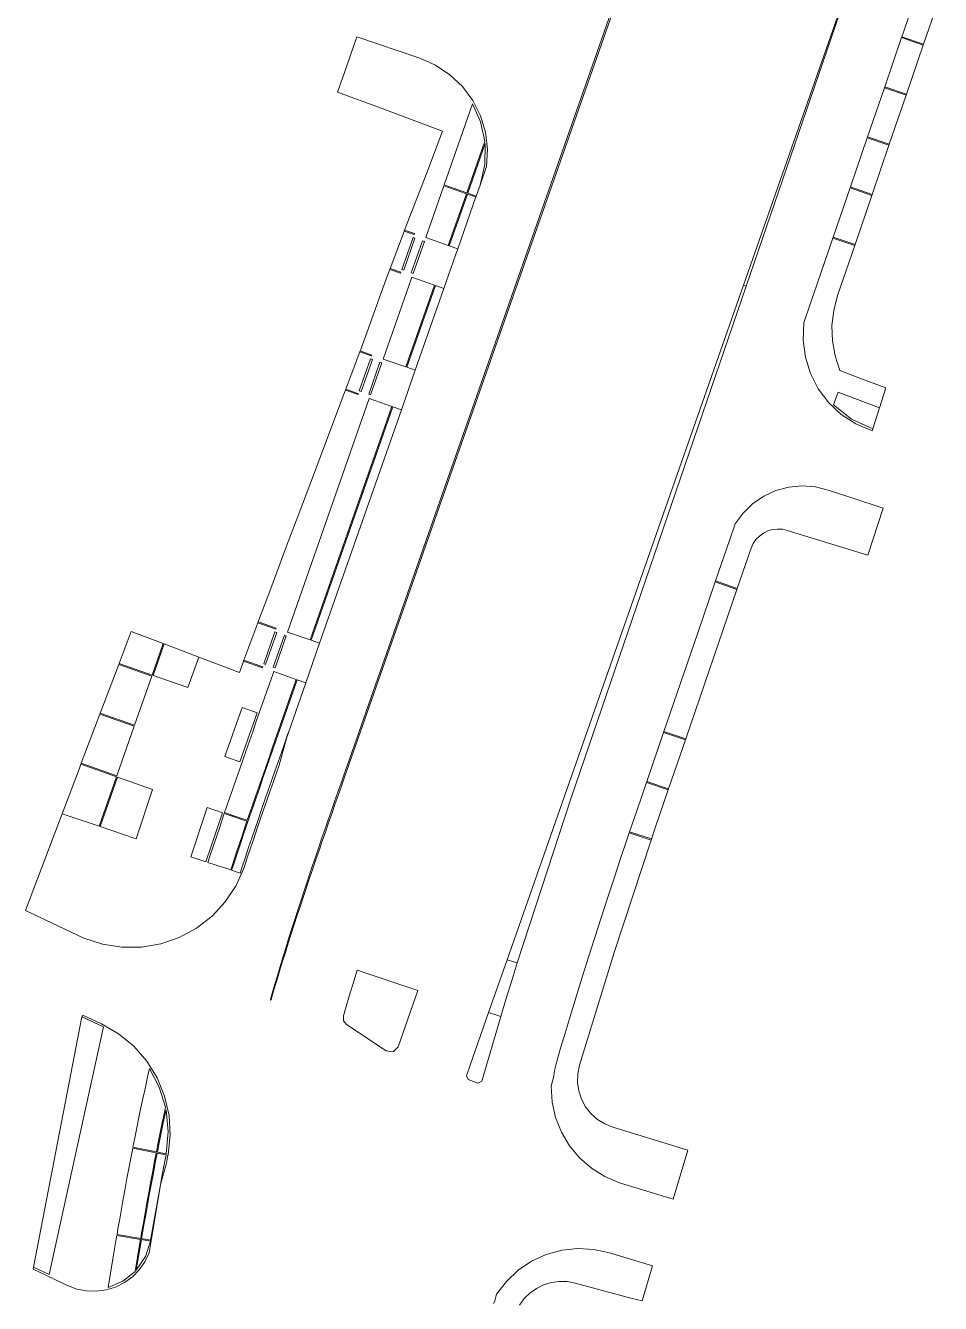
# Model space of a CAD drawing. Header units: metres. Extents: x 105146 to 106170, y 111783 to 118163.
# Drawn here: x 105844.2 to 105935.8, y 114526.8 to 114654.7 of the extents above; entities that cross this region are included whole.
import ezdxf

# ---------------------------------------------------------------- set-up
doc = ezdxf.new("R2010")
doc.units = ezdxf.units.M
doc.layers.add('20-EP-ZONA-DURA', color=253, linetype='CONTINUOUS', lineweight=13)
doc.layers.add('20-EP-ZONA-VERDE', color=84, linetype='CONTINUOUS', lineweight=13)

msp = doc.modelspace()

# ---------------------------------------------------------------- linework, layer by layer
at = {"layer": '20-EP-ZONA-DURA'}
for points in [[(105918.0812, 114699.1033), (105876.1418, 114579.4593), (105875.8214, 114578.5455), (105875.5009, 114577.6308), (105875.1807, 114576.7155), (105874.8607, 114575.7992), (105874.5412, 114574.8822), (105874.223, 114573.966), (105873.9049, 114573.0472), (105873.588, 114572.1276), (105873.2721, 114571.2067), (105872.9574, 114570.2845), (105872.6443, 114569.3611), (105872.3346, 114568.4413), (105872.3329, 114568.4365), (105872.3242, 114568.4081), (105872.0234, 114567.5107), (105871.7158, 114566.5835), (105871.4104, 114565.6545), (105871.1075, 114564.7244), (105870.8069, 114563.7926), (105870.5093, 114562.8592), (105870.2145, 114561.9241), (105869.9075, 114560.9383), (105869.6342, 114560.0489), (105869.3492, 114559.1087), (105869.068, 114558.1665), (105868.7903, 114557.2226), (105868.7726, 114557.161), (105868.7676, 114557.1484), (105868.7652, 114557.1444), (105868.7618, 114557.1405), (105868.758, 114557.1374), (105868.7538, 114557.1351), (105868.7468, 114557.1331), (105868.7468, 114557.1331), (105868.7387, 114557.1329), (105868.7321, 114557.1344), (105868.727, 114557.1372), (105868.7233, 114557.2014), (105868.8704, 114557.7192), (105869.1389, 114558.6479), (105869.4115, 114559.5757), (105869.6882, 114560.5021), (105869.9686, 114561.4276), (105870.2526, 114562.3519), (105870.54, 114563.2752), (105870.8308, 114564.1975), (105871.1244, 114565.1189), (105871.4212, 114566.0395), (105871.7204, 114566.9591), (105872.0224, 114567.878), (105872.3269, 114568.7959), (105872.6335, 114569.7135), (105872.9422, 114570.6301), (105873.2527, 114571.5464), (105873.5648, 114572.462), (105873.8787, 114573.3771), (105874.1938, 114574.2919), (105874.5101, 114575.206), (105874.8274, 114576.12), (105875.1458, 114577.0339), (105875.4647, 114577.9474), (105875.7841, 114578.8609), (105876.1039, 114579.774), (105876.4239, 114580.6874), (105911.3919, 114680.4896)], [(105891.0543, 114526.7812), (105891.1766, 114527.0106), (105891.188, 114527.0363), (105891.1936, 114527.054), (105891.3676, 114527.7179), (105892.3503, 114528.9972), (105893.5259, 114530.1018), (105894.8638, 114531.0029), (105896.3292, 114531.6773), (105897.8839, 114532.1072), (105899.4876, 114532.2816), (105901.0984, 114532.1958), (105902.6745, 114531.8521), (105906.99, 114530.5383), (105906.99, 114530.5383), (105905.9243, 114527.0377), (105904.8041, 114527.3265), (105899.2195, 114528.8303), (105898.4326, 114528.9759), (105897.6326, 114528.994), (105896.84, 114528.8843), (105896.075, 114528.6496), (105895.3572, 114528.2958), (105894.7051, 114527.8321), (105894.1353, 114527.2702), (105893.6624, 114526.6247)]]:
    msp.add_lwpolyline(points, dxfattribs=at)
for points in [[(105930.1116, 114668.7315), (105916.3641, 114628.6065), (105916.0809, 114628.7057), (105930.1116, 114668.7315)], [(105935.8085, 114657.7457), (105934.1249, 114652.8316), (105931.9469, 114653.5717), (105933.6317, 114658.4911), (105935.8085, 114657.7457)], [(105877.7068, 114622.1185), (105877.6737, 114622.0241), (105878.8431, 114621.6145), (105878.8761, 114621.7089), (105877.7068, 114622.1185), (105877.7571, 114622.2523), (105880.2835, 114629.2327), (105880.6725, 114630.2697), (105881.7439, 114629.8943), (105881.7771, 114629.9885), (105880.7076, 114630.3633), (105882.0941, 114634.0595), (105882.1134, 114634.1091), (105883.0997, 114633.7635), (105883.1327, 114633.8579), (105882.1496, 114634.2024), (105884.3841, 114639.9595), (105885.9531, 114644.1201), (105879.7957, 114646.4263), (105875.4419, 114648.0093), (105876.0899, 114649.8759), (105877.3715, 114653.5661), (105883.6841, 114651.4143), (105885.2599, 114650.7205), (105886.6934, 114649.7667), (105887.9419, 114648.5811), (105888.9686, 114647.199), (105889.743, 114645.6611), (105890.2421, 114644.0133), (105890.4512, 114642.3043), (105890.3639, 114640.5847), (105889.7065, 114638.7085), (105890.1861, 114640.7657), (105890.2137, 114642.8779), (105888.4763, 114637.9195), (105889.3257, 114637.6219), (105889.2927, 114637.5275), (105888.4433, 114637.8251), (105886.6247, 114632.6345), (105887.4739, 114632.3369), (105887.248, 114631.6913), (105886.0851, 114628.3731), (105885.2359, 114628.6707), (105882.3679, 114620.4855), (105883.2173, 114620.1877), (105881.8285, 114616.2241), (105881.8262, 114616.2259), (105880.9773, 114616.5243), (105878.308, 114608.8982), (105872.7925, 114593.1565), (105873.6419, 114592.8589), (105872.2531, 114588.8951), (105871.4037, 114589.1927), (105869.6297, 114584.1291), (105869.2985, 114583.1841), (105868.9673, 114582.2377), (105868.6357, 114581.2899), (105868.3043, 114580.3407), (105867.9733, 114579.3899), (105867.6439, 114578.4413), (105867.3141, 114577.4879), (105866.9851, 114576.5329), (105866.6569, 114575.5759), (105866.3301, 114574.6173), (105866.0043, 114573.6567), (105865.6803, 114572.6941), (105865.3579, 114571.7295), (105865.0375, 114570.7629), (105864.8323, 114570.1383), (105865.6863, 114569.8527), (105865.8921, 114570.4807), (105866.2119, 114571.4453), (105866.5337, 114572.4079), (105866.8571, 114573.3687), (105867.1821, 114574.3275), (105867.5085, 114575.2847), (105867.8361, 114576.2403), (105868.1647, 114577.1943), (105868.4943, 114578.1467), (105868.8235, 114579.0949), (105869.1545, 114580.0449), (105869.4855, 114580.9935), (105869.8169, 114581.9407), (105870.1481, 114582.8867), (105870.4752, 114583.8204), (105869.5806, 114580.659), (105869.3431, 114579.9789), (105869.0125, 114579.0291), (105868.6833, 114578.0811), (105868.4217, 114577.325), (105868.3539, 114577.1291), (105868.0253, 114576.1753), (105867.6977, 114575.2201), (105867.3715, 114574.2631), (105867.0465, 114573.3047), (105866.7231, 114572.3443), (105866.4017, 114571.3821), (105866.0821, 114570.4181), (105865.2821, 114568.6264), (105864.2009, 114566.989), (105862.8674, 114565.5495), (105861.3173, 114564.3465), (105859.5919, 114563.4121), (105857.7373, 114562.7712), (105855.8031, 114562.441), (105853.8409, 114562.4303), (105851.9032, 114562.7393), (105850.0418, 114563.3599), (105844.1969, 114566.1291), (105846.9687, 114573.4067), (105847.8645, 114575.7789), (105851.5719, 114574.5411), (105853.3103, 114579.5031), (105849.7435, 114580.7527), (105849.779, 114580.8463), (105853.3435, 114579.5975), (105855.0825, 114584.5611), (105851.6441, 114585.7659), (105851.6795, 114585.8593), (105855.1157, 114584.6555), (105856.8423, 114589.5835), (105853.5313, 114590.7435), (105853.5668, 114590.8371), (105856.8753, 114589.6779), (105857.9779, 114592.8244), (105858.0714, 114592.7892), (105856.9697, 114589.6449), (105860.4615, 114588.4213), (105861.5335, 114591.4862), (105865.6093, 114589.9523), (105865.9241, 114590.7857), (105866.0317, 114591.0745), (105867.9119, 114590.4161), (105867.9449, 114590.5107), (105866.0667, 114591.1681), (105867.4645, 114594.9173), (105869.2677, 114594.2855), (105869.3007, 114594.3799), (105867.4994, 114595.0109), (105867.6345, 114595.3733), (105867.8615, 114595.9717), (105868.7639, 114598.3525), (105870.3555, 114602.6755), (105871.7139, 114606.2541), (105873.3221, 114610.4815), (105876.1761, 114618.0471), (105876.2284, 114618.1863), (105877.4873, 114617.7451), (105877.5203, 114617.8395), (105876.2636, 114618.2799), (105877.7068, 114622.1185)], [(105934.0907, 114652.7317), (105932.4071, 114647.8177), (105930.229, 114648.5577), (105931.9139, 114653.4773), (105934.0907, 114652.7317)], [(105932.3729, 114647.7179), (105930.6893, 114642.8038), (105928.5112, 114643.5439), (105930.1961, 114648.4633), (105932.3729, 114647.7179)], [(105886.1169, 114638.7461), (105888.3821, 114637.9525), (105890.1889, 114643.1095), (105889.7589, 114645.0358), (105888.9517, 114646.8369), (105886.1169, 114638.7461)], [(105930.6551, 114642.7039), (105928.9715, 114637.79), (105926.7933, 114638.5301), (105928.4781, 114643.4495), (105930.6551, 114642.7039)], [(105884.2653, 114633.4611), (105886.5303, 114632.6675), (105888.3489, 114637.8581), (105886.0839, 114638.6517), (105884.2653, 114633.4611)], [(105928.9372, 114637.6901), (105927.2536, 114632.7762), (105925.0754, 114633.5161), (105926.7603, 114638.4355), (105928.9372, 114637.6901)], [(105882.0649, 114630.2055), (105883.1893, 114633.4143), (105883.0005, 114633.4805), (105881.8763, 114630.2717), (105882.0649, 114630.2055)], [(105883.0087, 114629.8749), (105884.1329, 114633.0837), (105883.9443, 114633.1497), (105882.8199, 114629.9411), (105883.0087, 114629.8749)], [(105929.0339, 114614.3087), (105929.7099, 114616.4337), (105925.5671, 114617.9901), (105925.0889, 114616.7339), (105926.9161, 114615.2849), (105929.0339, 114614.3087), (105928.9725, 114614.117), (105928.9032, 114614.1409), (105927.3198, 114614.8221), (105925.877, 114615.7652), (105924.6175, 114616.942), (105923.5788, 114618.3176), (105922.7918, 114619.8512), (105922.2799, 114621.4971), (105922.0583, 114623.2065), (105922.1335, 114624.9286), (105922.7779, 114626.8095), (105924.2011, 114630.9634), (105925.0425, 114633.4217), (105927.2194, 114632.6761), (105925.5015, 114627.6623), (105925.1171, 114626.1802), (105924.9485, 114624.6584), (105924.9991, 114623.1281), (105925.2681, 114621.6207), (105925.7497, 114620.1673), (105927.9125, 114619.3433), (105930.3511, 114618.4179), (105929.0339, 114614.3087)], [(105882.8103, 114629.3087), (105880.0085, 114621.3121), (105882.2735, 114620.5185), (105885.1415, 114628.7037), (105882.8765, 114629.4975), (105882.8103, 114629.3087)], [(105877.8083, 114618.0565), (105878.9325, 114621.2653), (105878.7437, 114621.3313), (105877.6195, 114618.1227), (105877.8083, 114618.0565)], [(105879.8763, 114620.9345), (105879.6875, 114621.0007), (105878.5633, 114617.7919), (105878.7521, 114617.7259), (105879.8763, 114620.9345)], [(105878.6197, 114617.3483), (105870.4333, 114593.9831), (105872.6983, 114593.1895), (105880.8847, 114616.5547), (105878.6197, 114617.3483)], [(105930.0877, 114606.3801), (105928.5257, 114601.6733), (105920.4589, 114604.1543), (105919.9788, 114604.2651), (105919.4869, 114604.293), (105918.9974, 114604.2375), (105918.5243, 114604.0999), (105918.0813, 114603.8844), (105917.681, 114603.597), (105917.3352, 114603.2461), (105917.0536, 114602.8418), (105916.8445, 114602.3957), (105915.4603, 114598.3558), (105913.2823, 114599.0957), (105914.6687, 114603.1412), (105915.2441, 114604.8206), (105916.0402, 114605.8954), (105917.0043, 114606.8225), (105918.1094, 114607.5761), (105919.3245, 114608.135), (105920.6159, 114608.4837), (105921.9472, 114608.6123), (105923.2814, 114608.5173), (105924.5811, 114608.2013), (105926.9397, 114607.4177), (105930.0877, 114606.3801)], [(105915.4261, 114598.2559), (105910.3014, 114583.2983), (105908.1254, 114584.0434), (105911.4749, 114593.8193), (105913.2491, 114599.0013), (105915.4261, 114598.2559)], [(105868.2329, 114590.7275), (105869.3573, 114593.9363), (105869.1685, 114594.0025), (105868.0443, 114590.7937), (105868.2329, 114590.7275)], [(105870.3009, 114593.6057), (105870.1123, 114593.6719), (105868.9879, 114590.4631), (105869.1767, 114590.3969), (105870.3009, 114593.6057)], [(105869.0445, 114590.0193), (105868.9783, 114589.8307), (105867.2703, 114584.9557), (105866.9391, 114584.0103), (105866.6075, 114583.0631), (105866.2755, 114582.1139), (105865.9435, 114581.1629), (105865.6117, 114580.2099), (105865.2817, 114579.2601), (105864.9509, 114578.3039), (105864.6207, 114577.3455), (105864.2913, 114576.3849), (105864.1317, 114575.9165), (105864.9467, 114575.6385), (105865.7407, 114575.3677), (105866.4031, 114575.1417), (105866.5623, 114575.6083), (105866.8905, 114576.5653), (105867.2195, 114577.5207), (105867.5495, 114578.4741), (105867.8789, 114579.4227), (105868.2099, 114580.3735), (105868.5413, 114581.3229), (105868.8729, 114582.2709), (105869.2043, 114583.2173), (105869.5353, 114584.1623), (105871.3095, 114589.2259), (105869.0445, 114590.0193)], [(105867.3869, 114585.8933), (105865.8767, 114586.4217), (105864.1601, 114581.5133), (105865.6697, 114580.9853), (105867.3869, 114585.8933)], [(105910.2673, 114583.1985), (105908.5818, 114578.2791), (105906.4035, 114579.0185), (105908.0903, 114583.9439), (105910.2673, 114583.1985)], [(105855.2767, 114573.3041), (105856.9237, 114578.2371), (105853.4047, 114579.4699), (105851.6667, 114574.5095), (105855.2767, 114573.3041)], [(105906.8303, 114573.1593), (105906.8623, 114573.2737), (105904.6858, 114573.9969), (105905.1084, 114575.2373), (105905.8681, 114577.4547), (105906.3705, 114578.9239), (105908.5476, 114578.1793), (105907.2841, 114574.4915), (105906.8303, 114573.1593)], [(105862.2639, 114570.9713), (105863.9141, 114575.8993), (105862.3979, 114576.4089), (105860.7513, 114571.4765), (105862.2639, 114570.9713)], [(105866.3709, 114575.0471), (105864.0993, 114575.8217), (105863.9631, 114575.4219), (105863.6359, 114574.4567), (105863.3101, 114573.4891), (105862.9859, 114572.5191), (105862.6635, 114571.5465), (105862.4611, 114570.9307), (105864.7373, 114570.1699), (105864.9425, 114570.7943), (105865.2631, 114571.7611), (105865.5855, 114572.7259), (105865.9097, 114573.6887), (105866.2353, 114574.6495), (105866.3709, 114575.0471)], [(105906.8303, 114573.1593), (105903.1365, 114561.9278), (105899.6681, 114550.6247), (105899.4952, 114549.7757), (105899.4714, 114548.9097), (105899.5974, 114548.0525), (105899.8696, 114547.23), (105900.2796, 114546.4668), (105900.8153, 114545.7858), (105901.4604, 114545.2076), (105902.1957, 114544.7493), (105902.9991, 114544.4249), (105910.5169, 114542.1237), (105909.0286, 114537.2348), (105903.6715, 114538.8657), (105902.2139, 114539.4809), (105900.8715, 114540.3184), (105899.678, 114541.3571), (105898.6633, 114542.571), (105897.8528, 114543.9298), (105897.2667, 114545.3994), (105896.9198, 114546.943), (105896.8207, 114548.5221), (105897.0897, 114549.5485), (105897.0932, 114549.5645), (105897.0943, 114549.5717), (105897.1312, 114549.8371), (105897.1747, 114550.0985), (105897.2259, 114550.3616), (105897.2835, 114550.6196), (105897.3488, 114550.8794), (105897.4211, 114551.1367), (105897.7723, 114552.3201), (105898.1262, 114553.5035), (105898.7263, 114555.4902), (105899.3334, 114557.4748), (105899.9474, 114559.4573), (105900.5683, 114561.4376), (105901.1962, 114563.4157), (105901.831, 114565.3916), (105902.4727, 114567.3652), (105903.1213, 114569.3366), (105903.7767, 114571.3058), (105904.4391, 114573.2726), (105904.6489, 114573.8898), (105906.8303, 114573.1593)], [(105892.2929, 114557.1911), (105891.7889, 114555.5215), (105890.5609, 114555.9025), (105892.4147, 114561.1907), (105893.4249, 114560.8773), (105892.9132, 114559.2215), (105892.2929, 114557.1911)], [(105858.4659, 114541.6677), (105858.458, 114541.6267), (105858.3044, 114540.8316), (105857.6974, 114538.691), (105857.8809, 114539.6751), (105858.0711, 114540.6781), (105858.2617, 114541.6647), (105857.3785, 114541.8385), (105857.1871, 114540.8473), (105856.9963, 114539.8415), (105856.8091, 114538.8363), (105856.6249, 114537.8319), (105856.4439, 114536.8283), (105856.2657, 114535.8257), (105856.0901, 114534.8239), (105855.9169, 114533.8231), (105855.8231, 114533.2745), (105856.7107, 114533.1229), (105857.6937, 114538.671), (105856.5791, 114531.8562), (105856.1519, 114530.9661), (105855.5845, 114530.1581), (105854.8922, 114529.4541), (105854.0939, 114528.8732), (105853.2111, 114528.4311), (105852.2678, 114528.1397), (105851.2894, 114528.007), (105850.3026, 114528.0366), (105849.3339, 114528.2276), (105848.4097, 114528.5749), (105844.9707, 114530.2019), (105845.0098, 114530.4047), (105846.5675, 114529.6677), (105851.9973, 114554.4559), (105849.8544, 114555.4734), (105849.9394, 114555.6546), (105851.8089, 114554.7707), (105853.5188, 114553.7824), (105855.0435, 114552.5271), (105856.3416, 114551.0387), (105857.378, 114549.3575), (105858.1246, 114547.5292), (105858.5613, 114545.6031), (105858.676, 114543.6314), (105858.4659, 114541.6677)], [(105854.9449, 114542.4191), (105857.2997, 114541.9559), (105857.4817, 114542.8807), (105857.6839, 114543.8889), (105857.8903, 114544.8975), (105858.1011, 114545.9069), (105858.2113, 114546.4237), (105857.584, 114548.4314), (105856.6101, 114550.2959), (105856.4205, 114549.4647), (105856.1929, 114548.4433), (105855.9705, 114547.4225), (105855.7529, 114546.4025), (105855.5399, 114545.3835), (105855.3317, 114544.3655), (105855.1277, 114543.3483), (105854.9449, 114542.4191)], [(105857.5797, 114542.8611), (105857.3979, 114541.9365), (105858.2803, 114541.7629), (105858.4794, 114543.9722), (105858.2615, 114546.1797), (105858.1989, 114545.8861), (105857.9883, 114544.8773), (105857.7819, 114543.8689), (105857.5797, 114542.8611)], [(105857.2805, 114541.8577), (105854.9255, 114542.3211), (105854.7317, 114541.3171), (105854.5395, 114540.3033), (105854.3507, 114539.2907), (105854.1653, 114538.2793), (105853.9831, 114537.2691), (105853.8037, 114536.2603), (105853.6271, 114535.2529), (105853.4531, 114534.2469), (105853.3589, 114533.6957), (105855.7245, 114533.2915), (105855.8183, 114533.8401), (105855.9915, 114534.8411), (105856.1671, 114535.8431), (105856.3455, 114536.8459), (105856.5265, 114537.8497), (105856.7107, 114538.8545), (105856.8981, 114539.8599), (105857.0889, 114540.8661), (105857.2805, 114541.8577)], [(105855.7077, 114533.1929), (105853.3421, 114533.5971), (105853.2815, 114533.2423), (105853.1119, 114532.2391), (105852.9443, 114531.2375), (105852.4731, 114528.3953), (105853.9287, 114529.0068), (105855.1655, 114529.9881), (105855.6475, 114532.8401), (105855.7077, 114533.1929)], [(105855.7461, 114532.8235), (105855.2895, 114530.1217), (105856.1972, 114531.4736), (105856.6933, 114533.0245), (105855.8063, 114533.1761), (105855.7461, 114532.8235)]]:
    msp.add_lwpolyline(points, close=True, dxfattribs=at)
at = {"layer": '20-EP-ZONA-VERDE'}
for points in [[(105934.1251, 114652.8315), (105934.0907, 114652.7317), (105931.9139, 114653.4773), (105931.9463, 114653.5719), (105934.1251, 114652.8315)], [(105932.4073, 114647.8177), (105932.3729, 114647.7179), (105930.1961, 114648.4633), (105930.2285, 114648.5579), (105932.4073, 114647.8177)], [(105930.6895, 114642.8037), (105930.6551, 114642.7039), (105928.4781, 114643.4495), (105928.5107, 114643.5441), (105930.6895, 114642.8037)], [(105889.7065, 114638.7085), (105889.3257, 114637.6219), (105888.4763, 114637.9195), (105890.2137, 114642.8779), (105890.1861, 114640.7655), (105889.7065, 114638.7085)], [(105928.9717, 114637.7899), (105928.9373, 114637.6901), (105926.7603, 114638.4355), (105926.7927, 114638.5303), (105928.9717, 114637.7899)], [(105889.2927, 114637.5275), (105887.4739, 114632.3369), (105886.6247, 114632.6345), (105888.4433, 114637.8251), (105889.2927, 114637.5275)], [(105883.1327, 114633.8579), (105883.0997, 114633.7635), (105882.1133, 114634.1091), (105882.1465, 114634.2035), (105883.1327, 114633.8579)], [(105883.1893, 114633.4143), (105882.0649, 114630.2055), (105881.8763, 114630.2717), (105883.0005, 114633.4805), (105883.1893, 114633.4143)], [(105884.1329, 114633.0837), (105883.0087, 114629.8749), (105882.8199, 114629.9411), (105883.9443, 114633.1497), (105884.1329, 114633.0837)], [(105927.2537, 114632.7761), (105927.2195, 114632.6761), (105925.0425, 114633.4217), (105925.0749, 114633.5163), (105927.2537, 114632.7761)], [(105881.7771, 114629.9885), (105881.7439, 114629.8943), (105880.6725, 114630.2697), (105880.7055, 114630.3641), (105881.7771, 114629.9885)], [(105886.0851, 114628.3731), (105883.2173, 114620.1877), (105882.3679, 114620.4855), (105885.2359, 114628.6707), (105886.0851, 114628.3731)], [(105916.3641, 114628.6065), (105898.8173, 114577.3923), (105893.4249, 114560.8773), (105892.4147, 114561.1907), (105916.0809, 114628.7057), (105916.3641, 114628.6065)], [(105878.9325, 114621.2653), (105877.8083, 114618.0565), (105877.6195, 114618.1227), (105878.7437, 114621.3313), (105878.9325, 114621.2653)], [(105878.8761, 114621.7089), (105878.8431, 114621.6145), (105877.6737, 114622.0241), (105877.7067, 114622.1185), (105878.8761, 114621.7089)], [(105879.8763, 114620.9345), (105878.7521, 114617.7259), (105878.5633, 114617.7919), (105879.6875, 114621.0007), (105879.8763, 114620.9345)], [(105877.5203, 114617.8395), (105877.4873, 114617.7451), (105876.2255, 114618.1873), (105876.2585, 114618.2817), (105877.5203, 114617.8395)], [(105929.7099, 114616.4337), (105929.0339, 114614.3087), (105926.9161, 114615.2849), (105925.0889, 114616.7339), (105925.5671, 114617.9901), (105929.7099, 114616.4337)], [(105881.8285, 114616.2241), (105873.6419, 114592.8589), (105872.7925, 114593.1565), (105880.9791, 114616.5217), (105881.8285, 114616.2241)], [(105915.4605, 114598.3557), (105915.4261, 114598.2559), (105913.2491, 114599.0013), (105913.2817, 114599.0959), (105915.4605, 114598.3557)], [(105869.3007, 114594.3799), (105869.2677, 114594.2855), (105867.4645, 114594.9173), (105867.4993, 114595.0109), (105869.3007, 114594.3799)], [(105857.9779, 114592.8245), (105856.8753, 114589.6779), (105853.5669, 114590.8371), (105854.7769, 114594.0291), (105857.9779, 114592.8245)], [(105869.3573, 114593.9363), (105868.2329, 114590.7275), (105868.0443, 114590.7937), (105869.1685, 114594.0025), (105869.3573, 114593.9363)], [(105870.3009, 114593.6057), (105869.1767, 114590.3969), (105868.9879, 114590.4631), (105870.1123, 114593.6719), (105870.3009, 114593.6057)], [(105861.5335, 114591.4863), (105860.4615, 114588.4213), (105856.9697, 114589.6449), (105858.0715, 114592.7893), (105861.5335, 114591.4863)], [(105856.8423, 114589.5835), (105855.1157, 114584.6555), (105851.6795, 114585.8593), (105853.5313, 114590.7435), (105856.8423, 114589.5835)], [(105867.9449, 114590.5107), (105867.9119, 114590.4161), (105866.0317, 114591.0745), (105866.0667, 114591.1681), (105867.9449, 114590.5107)], [(105872.2531, 114588.8951), (105870.4791, 114583.8317), (105870.1481, 114582.8867), (105869.8169, 114581.9407), (105869.4855, 114580.9935), (105869.1545, 114580.0449), (105868.8235, 114579.0949), (105868.4943, 114578.1467), (105868.1647, 114577.1943), (105867.8361, 114576.2403), (105867.5085, 114575.2847), (105867.1821, 114574.3275), (105866.8571, 114573.3687), (105866.5337, 114572.4079), (105866.2119, 114571.4453), (105865.8921, 114570.4807), (105865.6863, 114569.8527), (105864.8323, 114570.1383), (105865.0375, 114570.7629), (105865.3579, 114571.7295), (105865.6803, 114572.6941), (105866.0043, 114573.6567), (105866.3301, 114574.6173), (105866.6569, 114575.5759), (105866.9851, 114576.5329), (105867.3141, 114577.4879), (105867.6439, 114578.4413), (105867.9733, 114579.3899), (105868.3043, 114580.3407), (105868.6357, 114581.2899), (105868.9673, 114582.2377), (105869.2985, 114583.1841), (105869.6297, 114584.1291), (105871.4037, 114589.1927), (105872.2531, 114588.8951)], [(105855.0825, 114584.5611), (105853.3435, 114579.5975), (105849.7789, 114580.8463), (105851.6441, 114585.7659), (105855.0825, 114584.5611)], [(105867.3869, 114585.8933), (105865.6697, 114580.9853), (105864.1601, 114581.5133), (105865.8767, 114586.4217), (105867.3869, 114585.8933)], [(105910.3015, 114583.2983), (105910.2673, 114583.1985), (105908.0903, 114583.9439), (105908.1251, 114584.0435), (105910.3015, 114583.2983)], [(105853.3103, 114579.5031), (105851.5719, 114574.5411), (105847.8585, 114575.7809), (105849.5527, 114580.2493), (105849.7435, 114580.7527), (105853.3103, 114579.5031)], [(105856.9237, 114578.2371), (105855.2767, 114573.3041), (105851.6667, 114574.5095), (105853.4047, 114579.4699), (105856.9237, 114578.2371)], [(105908.5819, 114578.2791), (105908.5475, 114578.1793), (105906.3705, 114578.9239), (105906.4029, 114579.0187), (105908.5819, 114578.2791)], [(105863.9141, 114575.8993), (105862.2639, 114570.9713), (105860.7513, 114571.4765), (105862.3979, 114576.4089), (105863.9141, 114575.8993)], [(105906.8623, 114573.2737), (105906.8299, 114573.1595), (105904.6481, 114573.8901), (105904.6799, 114573.9851), (105904.6785, 114573.9993), (105906.8623, 114573.2737)], [(105883.4905, 114558.1025), (105881.5153, 114552.4675), (105881.0155, 114551.9739), (105880.3189, 114552.0649), (105876.3463, 114554.6931), (105876.0357, 114555.0874), (105876.0211, 114555.5893), (105876.4355, 114556.9765), (105876.7119, 114557.8885), (105876.9921, 114558.8001), (105877.2759, 114559.7113), (105877.4097, 114560.1357), (105883.4905, 114558.1025)], [(105851.9973, 114554.4559), (105846.5675, 114529.6677), (105845.0097, 114530.4047), (105849.8453, 114555.4777), (105851.9973, 114554.4559)], [(105891.7889, 114555.5215), (105889.8839, 114549.0481), (105889.4965, 114548.8481), (105888.5253, 114549.1883), (105888.3413, 114549.5707), (105888.7139, 114550.6339), (105890.5609, 114555.9025), (105891.7889, 114555.5215)], [(105858.2803, 114541.7629), (105857.3979, 114541.9365), (105857.5797, 114542.8611), (105857.7819, 114543.8689), (105857.9883, 114544.8773), (105858.1989, 114545.8861), (105858.2615, 114546.1797), (105858.4794, 114543.9723), (105858.2803, 114541.7629)], [(105858.2617, 114541.6647), (105858.0711, 114540.6781), (105857.8809, 114539.6751), (105857.6939, 114538.6721), (105856.7107, 114533.1229), (105855.8231, 114533.2745), (105855.9169, 114533.8231), (105856.0901, 114534.8239), (105856.2657, 114535.8257), (105856.4439, 114536.8283), (105856.6249, 114537.8319), (105856.8091, 114538.8363), (105856.9963, 114539.8415), (105857.1871, 114540.8473), (105857.3785, 114541.8385), (105858.2617, 114541.6647)], [(105856.6933, 114533.0245), (105856.1972, 114531.4737), (105855.2895, 114530.1217), (105855.7461, 114532.8235), (105855.8063, 114533.1761), (105856.6933, 114533.0245)]]:
    msp.add_lwpolyline(points, close=True, dxfattribs=at)

doc.saveas('drawing.dxf')
